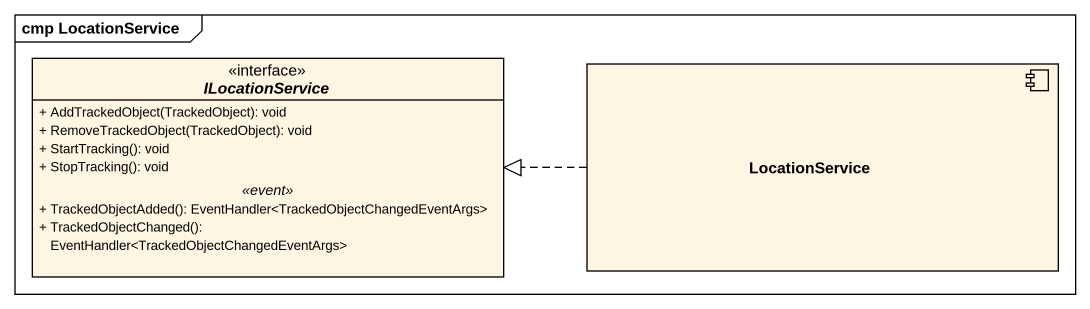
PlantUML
@startuml
mainframe cmp LocationService
allowmixing
hide circle
hide empty members
skinparam classAttributeIconSize 0
interface ILocationService {
  + AddTrackedObject(TrackedObject): void
  + RemoveTrackedObject(TrackedObject): void
  + StartTracking(): void
  + StopTracking(): void
  .. <<event>> ..
  + TrackedObjectAdded(): EventHandler<TrackedObjectChangedEventArgs>
  + TrackedObjectChanged(): EventHandler<TrackedObjectChangedEventArgs>
}
component LocationService
LocationService .left.|> ILocationService
@enduml
